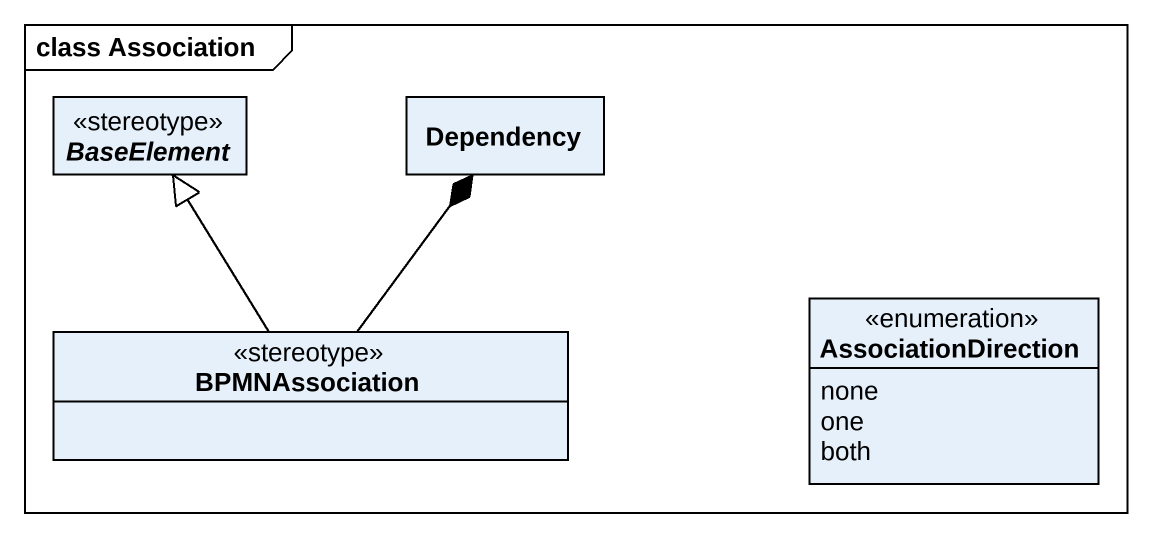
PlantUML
@startuml
mainframe class Association
hide circle
hide empty members
abstract class BaseElement <<stereotype>>
class Dependency
class BPMNAssociation <<stereotype>>
enum AssociationDirection {
  none
  one
  both
}
BPMNAssociation -up-|> BaseElement
BPMNAssociation -up-* Dependency
@enduml
